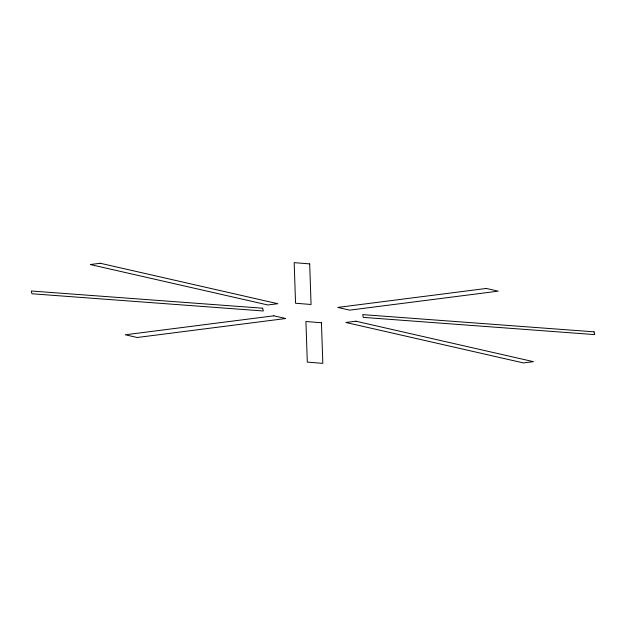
<?xml version="1.0" encoding="UTF-8"?>
<svg xmlns="http://www.w3.org/2000/svg" width="626" height="626" viewBox="0 0 626 626"><rect width="100%" height="100%" fill="white"/><g stroke="black" fill="none" stroke-linecap="round" stroke-linejoin="round"><path stroke-width="0.94" d="M100.246 263.264L90.285 264.532L267.85 304.979L277.811 303.712L100.246 263.264M486.285 288.453L337.766 307.421L349.668 310.136L498.186 291.16L486.285 288.453M273.82 315.817L125.302 334.785L137.204 337.492L285.722 318.524L273.82 315.817M355.858 321.216L345.904 322.484L523.461 362.931L533.422 361.664L355.858 321.216M594.074 331.835L362.689 314.62L363.315 317.382L594.7 334.597L594.074 331.835M262.685 308.219L31.3 291.004L31.926 293.766L263.311 310.981L262.685 308.219M309.69 263.89L294.173 262.638L295.55 303.242L311.067 304.486L309.69 263.89M321.443 322.758L305.926 321.514L307.303 362.11L322.82 363.362L321.443 322.758"/></g></svg>
